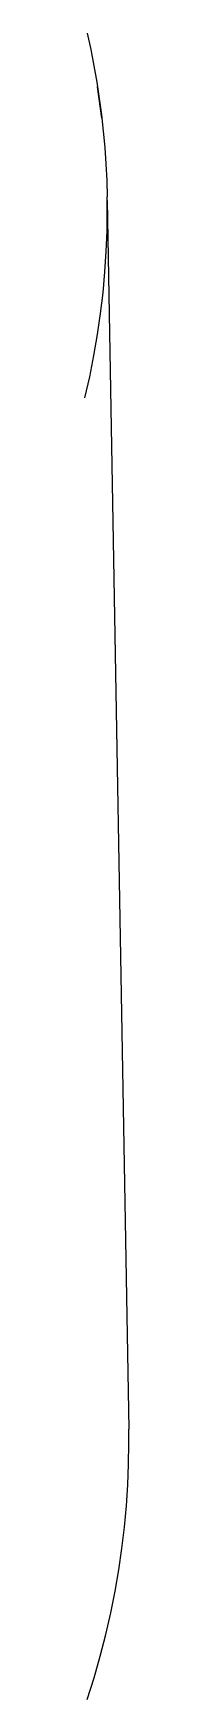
# Model space of a CAD drawing. Header units: metres. Extents: x 198 to 412, y -54 to 17.
# Drawn here: x 263.72322 to 263.72425, y -35.91448 to -35.87226 of the extents above; entities that cross this region are included whole.
import ezdxf

# ---------------------------------------------------------------- set-up
doc = ezdxf.new("R2010")
doc.units = ezdxf.units.M
doc.header["$LTSCALE"] = 10
doc.layers.add('02', color=2, linetype='Continuous')

# ---------------------------------------------------------------- blocks, each defined once
blk = doc.blocks.new('A$C4ADF6893')
for p, q in [((0.026198, -0.167632), (0.026287, -0.168043)), ((0.026287, -0.168043), (0.026368, -0.168456)), ((0.026368, -0.168456), (0.026439, -0.168867)), ((0.026439, -0.168867), (0.026502, -0.16928)), ((0.026567, -0.169781), (0.026458, -0.168988)), ((0.026502, -0.16928), (0.026557, -0.169694)), ((0.026557, -0.169694), (0.026603, -0.170109)), ((0.026603, -0.170109), (0.026641, -0.170525)), ((0.026641, -0.170525), (0.02667, -0.170942)), ((0.02667, -0.170942), (0.02669, -0.171359)), ((0.02669, -0.171359), (0.026701, -0.171777)), ((0.026705, -0.172127), (0.026701, -0.171777)), ((0.026698, -0.17264), (0.026705, -0.172127)), ((0.026703, -0.171871), (0.027247, -0.203008)), ((0.026678, -0.173158), (0.026698, -0.17264)), ((0.026644, -0.17368), (0.026678, -0.173158)), ((0.026597, -0.174205), (0.026644, -0.17368)), ((0.026534, -0.174734), (0.026597, -0.174205)), ((0.026458, -0.175265), (0.026534, -0.174734)), ((0.026366, -0.1758), (0.026458, -0.175265)), ((0.026259, -0.176336), (0.026366, -0.1758)), ((0.026136, -0.176873), (0.026259, -0.176336)), ((0.02725, -0.203365), (0.027247, -0.203008)), ((0.027243, -0.203889), (0.02725, -0.203365)), ((0.027223, -0.204417), (0.027243, -0.203889)), ((0.027189, -0.204949), (0.027223, -0.204417)), ((0.02714, -0.205486), (0.027189, -0.204949)), ((0.027076, -0.206025), (0.02714, -0.205486)), ((0.026998, -0.206567), (0.027076, -0.206025)), ((0.026904, -0.207112), (0.026998, -0.206567)), ((0.026795, -0.20766), (0.026904, -0.207112)), ((0.02667, -0.208208), (0.026795, -0.20766)), ((0.026529, -0.208758), (0.02667, -0.208208)), ((0.026372, -0.209309), (0.026529, -0.208758)), ((0.026198, -0.209859), (0.026372, -0.209309))]:
    blk.add_line(p, q)

msp = doc.modelspace()

# ---------------------------------------------------------------- block references
at = {"layer": '02', "rotation": 359.9994161379321}
msp.add_blockref('A$C4ADF6893', (263.697, -35.704625), dxfattribs=at)

doc.saveas('drawing.dxf')
